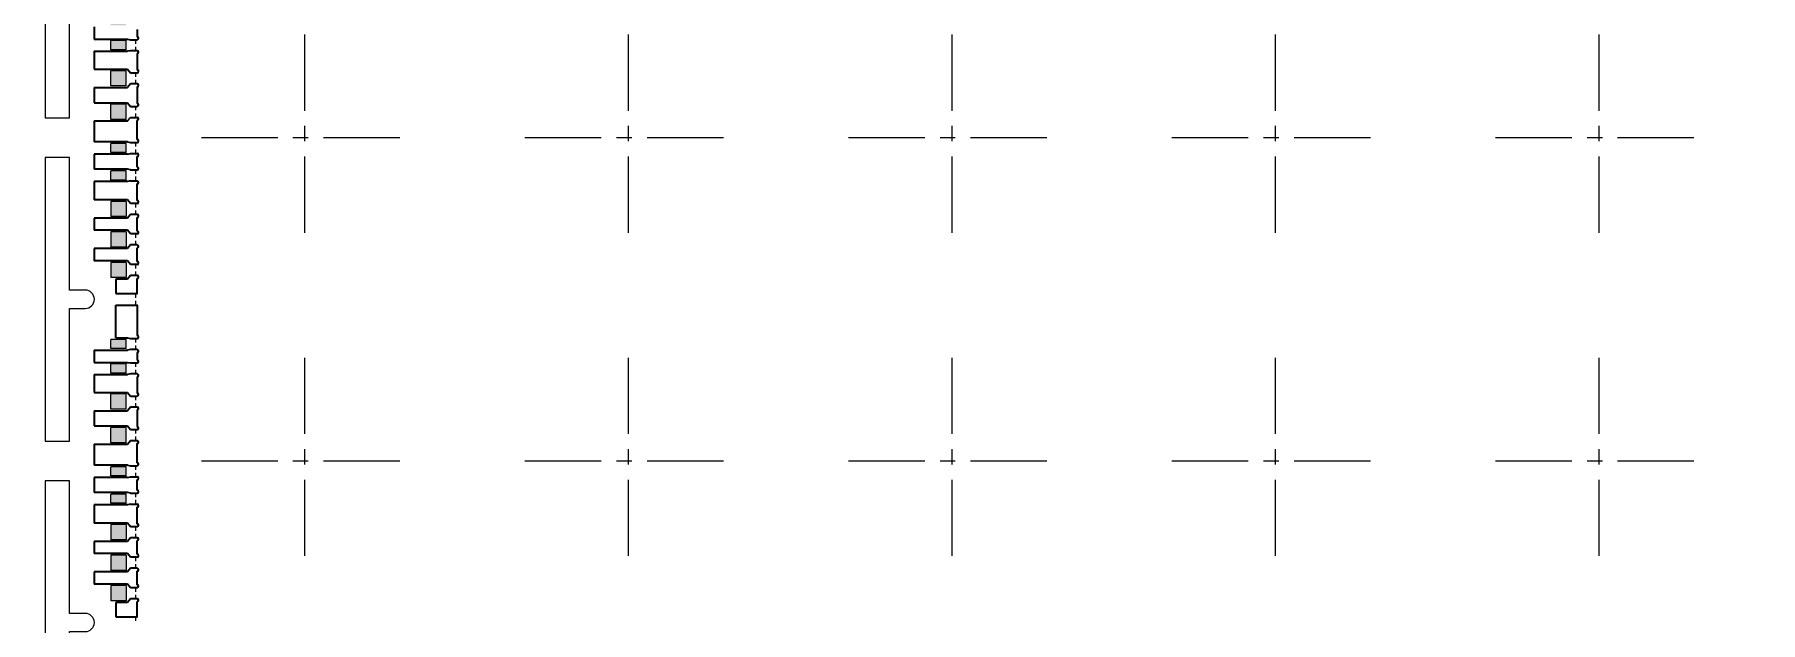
# Model space of a CAD drawing. Header units: millimetres. Extents: x 4026 to 4299, y 1527 to 1783.
# Drawn here: x 4096.17 to 4124.44, y 1729.42 to 1739.06 of the extents above; entities that cross this region are included whole.
import ezdxf

# ---------------------------------------------------------------- set-up
doc = ezdxf.new("R2010")
doc.units = ezdxf.units.MM
doc.linetypes.add('CENTER', pattern=[2, 1.25, -0.25, 0.25, -0.25])
doc.linetypes.add('HIDDEN', pattern=[0.375, 0.25, -0.125])
for name, color, linetype in [('1', 7, 'Continuous'), ('1D', 4, 'Continuous'), ('中心线', 1, 'CENTER')]:
    doc.layers.add(name, color=color, linetype=linetype)
doc.layers.add('AM_8', color=3, linetype='Continuous', lineweight=15)
doc.layers.add('标注线', color=3, linetype='Continuous', lineweight=18)
doc.styles.get("Standard").update_dxf_attribs({"font": ''})
doc.styles.get('Standard').set_extended_font_data('SimSun')
doc.dimstyles.new('ISO-25', dxfattribs={"dimtxt": 0.1, "dimasz": 0.08, "dimexe": 0.015, "dimexo": 0.015, "dimgap": 0.02, "dimtad": 0, "dimzin": 1, "dimdsep": 46, "dimtxsty": 'Standard', "dimcen": 0.1, "dimadec": 0, "dimazin": 0, "dimtfac": 1, "dimtmove": 0, "dimatfit": 3, "dimfxl": 1, "dimarcsym": 0})

# ---------------------------------------------------------------- blocks, each defined once
blk = doc.blocks.new('*D84')
at = {"layer": 'Defpoints', "color": 0}
for p in [(4129.593, 1745.709), (4094.843, 1673.221), (4096.641, 1661.293)]:
    blk.add_point(p, dxfattribs=at)
at = {"layer": '标注线', "color": 0, "lineweight": 5}
for p, q in [((4094.843, 1673.206), (4094.843, 1665.293)), ((4094.843, 1665.293), (4096.641, 1663.293)), ((4096.641, 1663.293), (4096.641, 1661.293))]:
    blk.add_line(p, q, dxfattribs=at)
at = {"layer": '标注线', "color": 0, "lineweight": 5, "insert": (4096.641, 1658.896), "char_height": 1.15, "attachment_point": 5, "rotation": 90}
blk.add_mtext('34.750', dxfattribs=at)

msp = doc.modelspace()

# ---------------------------------------------------------------- hatches: boundary and pattern name
at = {"layer": 'AM_8', "linetype": 'ByBlock'}
h = msp.add_hatch(dxfattribs=at)
h.set_pattern_fill('GLASS', color=3, scale=0.002)
h.set_pattern_definition([(236.3099, (0.03048, 58.33556), (-0.050800067793, -0.101599977535), [0.018316194, -0.1648457968]), (236.3099, (0.031496, 58.332512), (-0.050800067793, -0.101599977535), [0.0109897164, -0.1721722744]), (236.3099, (0.0254, 58.332512), (-0.050800067793, -0.101599977535), [0.0109897164, -0.1721722744])])
h.paths.add_polyline_path([(4097.4181, 1738.2189), (4097.4181, 1738.4689), (4097.6681, 1738.4689), (4097.6681, 1738.2189)])
h.paths.add_polyline_path([(4097.4181, 1737.6689), (4097.4181, 1737.9189), (4097.6681, 1737.9189), (4097.6681, 1737.6689)])
h.paths.add_polyline_path([(4097.4181, 1736.3264), (4097.4181, 1736.0764), (4097.6681, 1736.0764), (4097.6681, 1736.3264)])
h.paths.add_polyline_path([(4097.4181, 1735.8264), (4097.4181, 1735.5764), (4097.6681, 1735.5764), (4097.6681, 1735.8264)])
h.paths.add_polyline_path([(4097.4181, 1735.3264), (4097.4181, 1735.0764), (4097.6681, 1735.0764), (4097.6681, 1735.3264)])
h.paths.add_polyline_path([(4097.4181, 1739.2114), (4097.4181, 1739.3614), (4097.6681, 1739.3614), (4097.6681, 1739.2114)])
h.paths.add_polyline_path([(4097.4181, 1738.8114), (4097.4181, 1738.9614), (4097.6681, 1738.9614), (4097.6681, 1738.8114)])
h.paths.add_polyline_path([(4097.4181, 1736.6764), (4097.4181, 1736.8264), (4097.6681, 1736.8264), (4097.6681, 1736.6764)])
h.paths.add_polyline_path([(4097.4181, 1737.1264), (4097.4181, 1737.2764), (4097.6681, 1737.2764), (4097.6681, 1737.1264)])
h = msp.add_hatch(dxfattribs=at)
h.set_pattern_fill('GLASS', color=3, scale=0.002)
h.set_pattern_definition([(236.3099, (0.03048, 53.03556), (-0.050800067793, -0.101599977535), [0.018316194, -0.1648457968]), (236.3099, (0.031496, 53.032512), (-0.050800067793, -0.101599977535), [0.0109897164, -0.1721722744]), (236.3099, (0.0254, 53.032512), (-0.050800067793, -0.101599977535), [0.0109897164, -0.1721722744])])
h.paths.add_polyline_path([(4097.4181, 1732.9189), (4097.4181, 1733.1689), (4097.6681, 1733.1689), (4097.6681, 1732.9189)])
h.paths.add_polyline_path([(4097.4181, 1732.3689), (4097.4181, 1732.6189), (4097.6681, 1732.6189), (4097.6681, 1732.3689)])
h.paths.add_polyline_path([(4097.4181, 1731.0264), (4097.4181, 1730.7764), (4097.6681, 1730.7764), (4097.6681, 1731.0264)])
h.paths.add_polyline_path([(4097.4181, 1730.5264), (4097.4181, 1730.2764), (4097.6681, 1730.2764), (4097.6681, 1730.5264)])
h.paths.add_polyline_path([(4097.4181, 1730.0264), (4097.4181, 1729.7764), (4097.6681, 1729.7764), (4097.6681, 1730.0264)])
h.paths.add_polyline_path([(4097.4181, 1733.9114), (4097.4181, 1734.0614), (4097.6681, 1734.0614), (4097.6681, 1733.9114)])
h.paths.add_polyline_path([(4097.4181, 1733.5114), (4097.4181, 1733.6614), (4097.6681, 1733.6614), (4097.6681, 1733.5114)])
h.paths.add_polyline_path([(4097.4181, 1731.3764), (4097.4181, 1731.5264), (4097.6681, 1731.5264), (4097.6681, 1731.3764)])
h.paths.add_polyline_path([(4097.4181, 1731.8264), (4097.4181, 1731.9764), (4097.6681, 1731.9764), (4097.6681, 1731.8264)])

# ---------------------------------------------------------------- linework, layer by layer
at = {"color": 0}
for p, q in [((4097.1431, 1739.1864, 0.0291), (4097.1431, 1738.9864, 0.0291)), ((4097.1431, 1738.9864, 0.0291), (4097.6931, 1738.9864, 0.0291)), ((4097.6931, 1738.9864, 0.0291), (4097.7431, 1738.9764, 0.0291)), ((4097.7431, 1738.9764, 0.0291), (4097.8481, 1738.9764, 0.0291)), ((4097.1431, 1738.7864, 0.0291), (4097.1431, 1738.4939, 0.0291)), ((4097.1431, 1738.7864, 0.0291), (4097.6931, 1738.7864, 0.0291)), ((4097.7431, 1738.7964, 0.0291), (4097.6931, 1738.7864, 0.0291)), ((4097.8481, 1738.7964, 0.0291), (4097.7431, 1738.7964, 0.0291)), ((4097.1431, 1738.4939, 0.0291), (4097.6931, 1738.4939, 0.0291)), ((4097.6931, 1738.4939, 0.0291), (4097.7431, 1738.4339, 0.0291)), ((4097.7431, 1738.4339, 0.0291), (4097.8481, 1738.4339, 0.0291)), ((4097.1431, 1738.1939, 0.0291), (4097.1431, 1737.9439, 0.0291)), ((4097.1431, 1738.1939, 0.0291), (4097.6931, 1738.1939, 0.0291)), ((4097.7431, 1738.2539, 0.0291), (4097.6931, 1738.1939, 0.0291)), ((4097.8481, 1738.2539, 0.0291), (4097.7431, 1738.2539, 0.0291)), ((4097.1431, 1737.9439, 0.0291), (4097.6931, 1737.9439, 0.0291)), ((4097.6931, 1737.9439, 0.0291), (4097.7431, 1737.8839, 0.0291)), ((4097.7431, 1737.8839, 0.0291), (4097.8481, 1737.8839, 0.0291)), ((4097.1431, 1737.6439, 0.0291), (4097.1431, 1737.3014, 0.0291)), ((4097.1431, 1737.6439, 0.0291), (4097.6931, 1737.6439, 0.0291)), ((4097.6931, 1737.6439, 0.0291), (4097.7431, 1737.7039, 0.0291)), ((4097.7431, 1737.7039, 0.0291), (4097.8481, 1737.7039, 0.0291)), ((4097.6931, 1737.3014, 0.0291), (4097.7431, 1737.2914, 0.0291)), ((4097.7431, 1737.2914, 0.0291), (4097.8481, 1737.2914, 0.0291)), ((4097.1431, 1737.1014, 0.0291), (4097.1431, 1736.8514, 0.0291)), ((4097.6931, 1737.1014, 0.0291), (4097.7431, 1737.1114, 0.0291)), ((4097.7431, 1737.1114, 0.0291), (4097.8481, 1737.1114, 0.0291)), ((4097.1431, 1736.6514, 0.0291), (4097.1431, 1736.3514, 0.0291)), ((4097.7431, 1736.8414, 0.0291), (4097.6931, 1736.8514, 0.0291)), ((4097.7431, 1736.6614, 0.0291), (4097.6931, 1736.6514, 0.0291)), ((4097.7431, 1736.8414, 0.0291), (4097.8481, 1736.8414, 0.0291)), ((4097.7431, 1736.6614, 0.0291), (4097.8481, 1736.6614, 0.0291)), ((4097.7431, 1736.2914, 0.0291), (4097.6931, 1736.3514, 0.0291)), ((4097.7431, 1736.1114, 0.0291), (4097.6931, 1736.0514, 0.0291)), ((4097.8481, 1736.2914, 0.0291), (4097.7431, 1736.2914, 0.0291)), ((4097.8481, 1736.1114, 0.0291), (4097.7431, 1736.1114, 0.0291)), ((4097.1431, 1736.0514, 0.0291), (4097.1431, 1735.8514, 0.0291)), ((4097.7431, 1735.7914, 0.0291), (4097.6931, 1735.8514, 0.0291)), ((4097.1431, 1735.5514, 0.0291), (4097.1431, 1735.3514, 0.0291)), ((4097.7431, 1735.6114, 0.0291), (4097.6931, 1735.5514, 0.0291)), ((4097.8481, 1735.7914, 0.0291), (4097.7431, 1735.7914, 0.0291)), ((4097.8481, 1735.6114, 0.0291), (4097.7431, 1735.6114, 0.0291)), ((4097.7431, 1735.2914, 0.0291), (4097.6931, 1735.3514, 0.0291)), ((4097.8481, 1735.2914, 0.0291), (4097.7431, 1735.2914, 0.0291)), ((4097.4981, 1735.0514, 0.0291), (4097.4981, 1734.8164, 0.0291)), ((4097.7431, 1735.1114, 0.0291), (4097.6931, 1735.0514, 0.0291)), ((4097.8481, 1735.1114, 0.0291), (4097.7431, 1735.1114, 0.0291)), ((4097.4981, 1734.0864, 0.0291), (4097.4981, 1734.6264, 0.0291)), ((4097.1431, 1733.8864, 0.0291), (4097.1431, 1733.6864, 0.0291)), ((4097.1431, 1733.8864, 0.0291), (4097.6931, 1733.8864, 0.0291)), ((4097.4981, 1734.0864, 0.0291), (4097.6931, 1734.0864, 0.0291)), ((4097.6931, 1734.0864, 0.0291), (4097.7431, 1734.0764, 0.0291)), ((4097.7431, 1733.8964, 0.0291), (4097.6931, 1733.8864, 0.0291)), ((4097.7431, 1734.0764, 0.0291), (4097.8481, 1734.0764, 0.0291)), ((4097.8481, 1733.8964, 0.0291), (4097.7431, 1733.8964, 0.0291)), ((4097.1431, 1733.6864, 0.0291), (4097.6931, 1733.6864, 0.0291)), ((4097.6931, 1733.6864, 0.0291), (4097.7431, 1733.6764, 0.0291)), ((4097.7431, 1733.6764, 0.0291), (4097.8481, 1733.6764, 0.0291)), ((4097.1431, 1733.4864, 0.0291), (4097.1431, 1733.1939, 0.0291)), ((4097.1431, 1733.4864, 0.0291), (4097.6931, 1733.4864, 0.0291)), ((4097.7431, 1733.4964, 0.0291), (4097.6931, 1733.4864, 0.0291)), ((4097.8481, 1733.4964, 0.0291), (4097.7431, 1733.4964, 0.0291)), ((4097.1431, 1733.1939, 0.0291), (4097.6931, 1733.1939, 0.0291)), ((4097.6931, 1733.1939, 0.0291), (4097.7431, 1733.1339, 0.0291)), ((4097.7431, 1733.1339, 0.0291), (4097.8481, 1733.1339, 0.0291)), ((4097.1431, 1732.8939, 0.0291), (4097.1431, 1732.6439, 0.0291)), ((4097.1431, 1732.8939, 0.0291), (4097.6931, 1732.8939, 0.0291)), ((4097.7431, 1732.9539, 0.0291), (4097.6931, 1732.8939, 0.0291)), ((4097.8481, 1732.9539, 0.0291), (4097.7431, 1732.9539, 0.0291)), ((4097.1431, 1732.6439, 0.0291), (4097.6931, 1732.6439, 0.0291)), ((4097.6931, 1732.6439, 0.0291), (4097.7431, 1732.5839, 0.0291)), ((4097.7431, 1732.5839, 0.0291), (4097.8481, 1732.5839, 0.0291)), ((4097.1431, 1732.3439, 0.0291), (4097.1431, 1732.0014, 0.0291)), ((4097.1431, 1732.3439, 0.0291), (4097.6931, 1732.3439, 0.0291)), ((4097.6931, 1732.3439, 0.0291), (4097.7431, 1732.4039, 0.0291)), ((4097.7431, 1732.4039, 0.0291), (4097.8481, 1732.4039, 0.0291)), ((4097.6931, 1732.0014, 0.0291), (4097.7431, 1731.9914, 0.0291)), ((4097.7431, 1731.9914, 0.0291), (4097.8481, 1731.9914, 0.0291)), ((4097.1431, 1731.8014, 0.0291), (4097.1431, 1731.5514, 0.0291)), ((4097.6931, 1731.8014, 0.0291), (4097.7431, 1731.8114, 0.0291)), ((4097.7431, 1731.8114, 0.0291), (4097.8481, 1731.8114, 0.0291)), ((4097.1431, 1731.3514, 0.0291), (4097.1431, 1731.0514, 0.0291)), ((4097.7431, 1731.5414, 0.0291), (4097.6931, 1731.5514, 0.0291)), ((4097.7431, 1731.3614, 0.0291), (4097.6931, 1731.3514, 0.0291)), ((4097.7431, 1731.5414, 0.0291), (4097.8481, 1731.5414, 0.0291)), ((4097.7431, 1731.3614, 0.0291), (4097.8481, 1731.3614, 0.0291)), ((4097.7431, 1730.9914, 0.0291), (4097.6931, 1731.0514, 0.0291)), ((4097.1431, 1730.7514, 0.0291), (4097.1431, 1730.5514, 0.0291)), ((4097.7431, 1730.8114, 0.0291), (4097.6931, 1730.7514, 0.0291)), ((4097.8481, 1730.9914, 0.0291), (4097.7431, 1730.9914, 0.0291)), ((4097.8481, 1730.8114, 0.0291), (4097.7431, 1730.8114, 0.0291)), ((4097.7431, 1730.4914, 0.0291), (4097.6931, 1730.5514, 0.0291)), ((4097.8481, 1730.4914, 0.0291), (4097.7431, 1730.4914, 0.0291)), ((4097.1431, 1730.2514, 0.0291), (4097.1431, 1730.0514, 0.0291)), ((4097.7431, 1730.3114, 0.0291), (4097.6931, 1730.2514, 0.0291)), ((4097.8481, 1730.3114, 0.0291), (4097.7431, 1730.3114, 0.0291)), ((4097.7431, 1729.9914, 0.0291), (4097.6931, 1730.0514, 0.0291)), ((4097.8481, 1729.9914, 0.0291), (4097.7431, 1729.9914, 0.0291)), ((4097.4981, 1729.7514, 0.0291), (4097.4981, 1729.5164, 0.0291)), ((4097.7431, 1729.8114, 0.0291), (4097.6931, 1729.7514, 0.0291)), ((4097.8481, 1729.8114, 0.0291), (4097.7431, 1729.8114, 0.0291))]:
    msp.add_line(p, q, dxfattribs=at)
for p, q in [((4097.6931, 1737.3014, 0.0291), (4097.1431, 1737.3014, 0.0291)), ((4097.6931, 1737.1014, 0.0291), (4097.1431, 1737.1014, 0.0291)), ((4097.6931, 1736.8514, 0.0291), (4097.1431, 1736.8514, 0.0291)), ((4097.6931, 1736.6514, 0.0291), (4097.1431, 1736.6514, 0.0291)), ((4097.6931, 1736.3514, 0.0291), (4097.1431, 1736.3514, 0.0291)), ((4097.6931, 1736.0514, 0.0291), (4097.1431, 1736.0514, 0.0291)), ((4097.6931, 1735.8514, 0.0291), (4097.1431, 1735.8514, 0.0291)), ((4097.6931, 1735.5514, 0.0291), (4097.1431, 1735.5514, 0.0291)), ((4097.6931, 1735.3514, 0.0291), (4097.1431, 1735.3514, 0.0291)), ((4097.6931, 1735.0514, 0.0291), (4097.4981, 1735.0514, 0.0291)), ((4097.6931, 1732.0014, 0.0291), (4097.1431, 1732.0014, 0.0291)), ((4097.6931, 1731.8014, 0.0291), (4097.1431, 1731.8014, 0.0291)), ((4097.6931, 1731.5514, 0.0291), (4097.1431, 1731.5514, 0.0291)), ((4097.6931, 1731.3514, 0.0291), (4097.1431, 1731.3514, 0.0291)), ((4097.6931, 1731.0514, 0.0291), (4097.1431, 1731.0514, 0.0291)), ((4097.6931, 1730.7514, 0.0291), (4097.1431, 1730.7514, 0.0291)), ((4097.6931, 1730.5514, 0.0291), (4097.1431, 1730.5514, 0.0291)), ((4097.6931, 1730.2514, 0.0291), (4097.1431, 1730.2514, 0.0291)), ((4097.6931, 1730.0514, 0.0291), (4097.1431, 1730.0514, 0.0291)), ((4097.6931, 1729.7514, 0.0291), (4097.4981, 1729.7514, 0.0291))]:
    msp.add_line(p, q)
at = {"color": 0, "elevation": 0.0291}
for points in [[(4097.8481, 1739.1464), (4097.8481, 1739.0264)], [(4097.8481, 1738.7464), (4097.8481, 1738.4839)], [(4097.8481, 1738.2039), (4097.8481, 1737.9339)], [(4097.8481, 1737.3414), (4097.8481, 1737.6539)], [(4097.8481, 1736.8914), (4097.8481, 1737.0614)], [(4097.8481, 1736.3414), (4097.8481, 1736.6114)], [(4097.8481, 1735.8414), (4097.8481, 1736.0614)], [(4097.8481, 1735.3414), (4097.8481, 1735.5614)], [(4097.4981, 1734.8164), (4097.8481, 1734.8164), (4097.8481, 1735.0614)], [(4097.4981, 1734.6264), (4097.8481, 1734.6264), (4097.8481, 1734.1264)], [(4097.8481, 1733.8464), (4097.8481, 1733.7264)], [(4097.8481, 1733.4464), (4097.8481, 1733.1839)], [(4097.8481, 1732.9039), (4097.8481, 1732.6339)], [(4097.8481, 1732.0414), (4097.8481, 1732.3539)], [(4097.8481, 1731.5914), (4097.8481, 1731.7614)], [(4097.8481, 1731.0414), (4097.8481, 1731.3114)], [(4097.8481, 1730.5414), (4097.8481, 1730.7614)], [(4097.8481, 1730.0414), (4097.8481, 1730.2614)], [(4097.4981, 1729.5164), (4097.8481, 1729.5164), (4097.8481, 1729.7614)]]:
    msp.add_lwpolyline(points, dxfattribs=at)
for centre in [(4097.8481, 1739.0014, 0.0291), (4097.8481, 1738.7714, 0.0291), (4097.8481, 1738.4589, 0.0291), (4097.8481, 1738.2289, 0.0291), (4097.8481, 1737.9089, 0.0291), (4097.8481, 1737.6789, 0.0291), (4097.8481, 1737.3164, 0.0291), (4097.8481, 1737.0864, 0.0291), (4097.8481, 1736.8664, 0.0291), (4097.8481, 1736.6364, 0.0291), (4097.8481, 1736.3164, 0.0291), (4097.8481, 1736.0864, 0.0291), (4097.8481, 1735.8164, 0.0291), (4097.8481, 1735.5864, 0.0291), (4097.8481, 1735.3164, 0.0291), (4097.8481, 1735.0864, 0.0291), (4097.8481, 1734.1014, 0.0291), (4097.8481, 1733.8714, 0.0291), (4097.8481, 1733.7014, 0.0291), (4097.8481, 1733.4714, 0.0291), (4097.8481, 1733.1589, 0.0291), (4097.8481, 1732.9289, 0.0291), (4097.8481, 1732.6089, 0.0291), (4097.8481, 1732.3789, 0.0291), (4097.8481, 1732.0164, 0.0291), (4097.8481, 1731.7864, 0.0291), (4097.8481, 1731.5664, 0.0291), (4097.8481, 1731.3364, 0.0291), (4097.8481, 1731.0164, 0.0291), (4097.8481, 1730.7864, 0.0291), (4097.8481, 1730.5164, 0.0291), (4097.8481, 1730.2864, 0.0291), (4097.8481, 1730.0164, 0.0291), (4097.8481, 1729.7864, 0.0291)]:
    msp.add_arc(centre, 0.025, 270, 90)
at = {"layer": '1', "lineweight": 5, "elevation": 0.0291}
for points in [[(4096.7431, 1740.8214), (4096.3431, 1740.8214), (4096.3431, 1737.6964), (4096.7431, 1737.6964), (4096.7431, 1739.8714), (4096.9981, 1739.8714, 1), (4096.9981, 1740.1714), (4096.7431, 1740.1714)], [(4096.9981, 1734.5714, 1), (4096.9981, 1734.8714), (4096.7431, 1734.8714), (4096.7431, 1737.0464), (4096.3431, 1737.0464), (4096.3431, 1732.3964), (4096.7431, 1732.3964), (4096.7431, 1734.5714)], [(4096.9981, 1729.2714, 1), (4096.9981, 1729.5714), (4096.7431, 1729.5714), (4096.7431, 1731.7464), (4096.3431, 1731.7464), (4096.3431, 1727.0964), (4096.7431, 1727.0964), (4096.7431, 1729.2714)]]:
    msp.add_lwpolyline(points, format="xyb", close=True, dxfattribs=at)
at = {"layer": '1D', "linetype": 'HIDDEN', "lineweight": 5, "ltscale": 0.15, "elevation": 0.0291}
for points in [[(4097.8231, 1738.9764), (4097.8231, 1738.9114)], [(4097.8231, 1738.8614), (4097.8231, 1738.7964)], [(4097.8231, 1738.4339), (4097.8231, 1738.3689)], [(4097.8231, 1738.3189), (4097.8231, 1738.2539)], [(4097.8231, 1737.8839), (4097.8231, 1737.8189)], [(4097.8231, 1737.7689), (4097.8231, 1737.7039)], [(4097.8231, 1737.2914), (4097.8231, 1737.2264)], [(4097.8231, 1737.1764), (4097.8231, 1737.1114)], [(4097.8231, 1736.8414), (4097.8231, 1736.7764)], [(4097.8231, 1736.7324), (4097.8231, 1736.6614)], [(4097.8231, 1736.2914), (4097.8231, 1736.2264)], [(4097.8231, 1736.1764), (4097.8231, 1736.1114)], [(4097.8231, 1735.7914), (4097.8231, 1735.7264)], [(4097.8231, 1735.6764), (4097.8231, 1735.6114)], [(4097.8231, 1735.2914), (4097.8231, 1735.2264)], [(4097.8231, 1735.1764), (4097.8231, 1735.1114)], [(4097.8231, 1734.8164), (4097.8231, 1734.7464)], [(4097.8231, 1734.6964), (4097.8231, 1734.6264)], [(4097.8231, 1734.0764), (4097.8231, 1734.0114)], [(4097.8231, 1733.9614), (4097.8231, 1733.8964)], [(4097.8231, 1733.6764), (4097.8231, 1733.6114)], [(4097.8231, 1733.5614), (4097.8231, 1733.4964)], [(4097.8231, 1733.1339), (4097.8231, 1733.0689)], [(4097.8231, 1733.0189), (4097.8231, 1732.9539)], [(4097.8231, 1732.5839), (4097.8231, 1732.5189)], [(4097.8231, 1732.4689), (4097.8231, 1732.4039)], [(4097.8231, 1731.9914), (4097.8231, 1731.9264)], [(4097.8231, 1731.8764), (4097.8231, 1731.8114)], [(4097.8231, 1731.5414), (4097.8231, 1731.4764)], [(4097.8231, 1731.4324), (4097.8231, 1731.3614)], [(4097.8231, 1730.9914), (4097.8231, 1730.9264)], [(4097.8231, 1730.8764), (4097.8231, 1730.8114)], [(4097.8231, 1730.4914), (4097.8231, 1730.4264)], [(4097.8231, 1730.3764), (4097.8231, 1730.3114)], [(4097.8231, 1729.9914), (4097.8231, 1729.9264)], [(4097.8231, 1729.8764), (4097.8231, 1729.8114)], [(4097.8231, 1729.5164), (4097.8231, 1729.4464)]]:
    msp.add_lwpolyline(points, dxfattribs=at)
at = {"layer": 'AM_8', "color": 3, "linetype": 'ByBlock'}
for p, q in [((4097.6681, 1738.9614, 0.0291), (4097.4181, 1738.9614, 0.0291)), ((4097.4181, 1738.8114, 0.0291), (4097.4181, 1738.9614, 0.0291)), ((4097.6681, 1738.8114, 0.0291), (4097.6681, 1738.9614, 0.0291)), ((4097.6681, 1738.8114, 0.0291), (4097.4181, 1738.8114, 0.0291)), ((4097.6681, 1738.4689, 0.0291), (4097.4181, 1738.4689, 0.0291)), ((4097.4181, 1738.2189, 0.0291), (4097.4181, 1738.4689, 0.0291)), ((4097.6681, 1738.2189, 0.0291), (4097.6681, 1738.4689, 0.0291)), ((4097.6681, 1738.2189, 0.0291), (4097.4181, 1738.2189, 0.0291)), ((4097.6681, 1737.9189, 0.0291), (4097.4181, 1737.9189, 0.0291)), ((4097.4181, 1737.6689, 0.0291), (4097.4181, 1737.9189, 0.0291)), ((4097.6681, 1737.6689, 0.0291), (4097.6681, 1737.9189, 0.0291)), ((4097.6681, 1737.6689, 0.0291), (4097.4181, 1737.6689, 0.0291)), ((4097.6681, 1737.2764, 0.0291), (4097.4181, 1737.2764, 0.0291)), ((4097.4181, 1737.1264, 0.0291), (4097.4181, 1737.2764, 0.0291)), ((4097.6681, 1737.1264, 0.0291), (4097.6681, 1737.2764, 0.0291)), ((4097.6681, 1737.1264, 0.0291), (4097.4181, 1737.1264, 0.0291)), ((4097.6681, 1736.8264, 0.0291), (4097.4181, 1736.8264, 0.0291)), ((4097.4181, 1736.6764, 0.0291), (4097.4181, 1736.8264, 0.0291)), ((4097.6681, 1736.6764, 0.0291), (4097.4181, 1736.6764, 0.0291)), ((4097.6681, 1736.6764, 0.0291), (4097.6681, 1736.8264, 0.0291)), ((4097.6681, 1736.3264, 0.0291), (4097.4181, 1736.3264, 0.0291)), ((4097.4181, 1736.3264, 0.0291), (4097.4181, 1736.0764, 0.0291)), ((4097.6681, 1736.3264, 0.0291), (4097.6681, 1736.0764, 0.0291)), ((4097.6681, 1736.0764, 0.0291), (4097.4181, 1736.0764, 0.0291)), ((4097.6681, 1735.8264, 0.0291), (4097.4181, 1735.8264, 0.0291)), ((4097.4181, 1735.8264, 0.0291), (4097.4181, 1735.5764, 0.0291)), ((4097.6681, 1735.8264, 0.0291), (4097.6681, 1735.5764, 0.0291)), ((4097.6681, 1735.5764, 0.0291), (4097.4181, 1735.5764, 0.0291)), ((4097.6681, 1735.3264, 0.0291), (4097.4181, 1735.3264, 0.0291)), ((4097.4181, 1735.3264, 0.0291), (4097.4181, 1735.0764, 0.0291)), ((4097.6681, 1735.3264, 0.0291), (4097.6681, 1735.0764, 0.0291)), ((4097.6681, 1735.0764, 0.0291), (4097.4181, 1735.0764, 0.0291)), ((4097.6681, 1734.0614, 0.0291), (4097.4181, 1734.0614, 0.0291)), ((4097.4181, 1733.9114, 0.0291), (4097.4181, 1734.0614, 0.0291)), ((4097.6681, 1733.9114, 0.0291), (4097.4181, 1733.9114, 0.0291)), ((4097.6681, 1733.9114, 0.0291), (4097.6681, 1734.0614, 0.0291)), ((4097.6681, 1733.6614, 0.0291), (4097.4181, 1733.6614, 0.0291)), ((4097.4181, 1733.5114, 0.0291), (4097.4181, 1733.6614, 0.0291)), ((4097.6681, 1733.5114, 0.0291), (4097.6681, 1733.6614, 0.0291)), ((4097.6681, 1733.5114, 0.0291), (4097.4181, 1733.5114, 0.0291)), ((4097.6681, 1733.1689, 0.0291), (4097.4181, 1733.1689, 0.0291)), ((4097.4181, 1732.9189, 0.0291), (4097.4181, 1733.1689, 0.0291)), ((4097.6681, 1732.9189, 0.0291), (4097.6681, 1733.1689, 0.0291)), ((4097.6681, 1732.9189, 0.0291), (4097.4181, 1732.9189, 0.0291)), ((4097.6681, 1732.6189, 0.0291), (4097.4181, 1732.6189, 0.0291)), ((4097.4181, 1732.3689, 0.0291), (4097.4181, 1732.6189, 0.0291)), ((4097.6681, 1732.3689, 0.0291), (4097.6681, 1732.6189, 0.0291)), ((4097.6681, 1732.3689, 0.0291), (4097.4181, 1732.3689, 0.0291)), ((4097.6681, 1731.9764, 0.0291), (4097.4181, 1731.9764, 0.0291)), ((4097.4181, 1731.8264, 0.0291), (4097.4181, 1731.9764, 0.0291)), ((4097.6681, 1731.8264, 0.0291), (4097.6681, 1731.9764, 0.0291)), ((4097.6681, 1731.8264, 0.0291), (4097.4181, 1731.8264, 0.0291)), ((4097.6681, 1731.5264, 0.0291), (4097.4181, 1731.5264, 0.0291)), ((4097.4181, 1731.3764, 0.0291), (4097.4181, 1731.5264, 0.0291)), ((4097.6681, 1731.3764, 0.0291), (4097.4181, 1731.3764, 0.0291)), ((4097.6681, 1731.3764, 0.0291), (4097.6681, 1731.5264, 0.0291)), ((4097.6681, 1731.0264, 0.0291), (4097.4181, 1731.0264, 0.0291)), ((4097.4181, 1731.0264, 0.0291), (4097.4181, 1730.7764, 0.0291)), ((4097.6681, 1731.0264, 0.0291), (4097.6681, 1730.7764, 0.0291)), ((4097.6681, 1730.7764, 0.0291), (4097.4181, 1730.7764, 0.0291)), ((4097.6681, 1730.5264, 0.0291), (4097.4181, 1730.5264, 0.0291)), ((4097.4181, 1730.5264, 0.0291), (4097.4181, 1730.2764, 0.0291)), ((4097.6681, 1730.5264, 0.0291), (4097.6681, 1730.2764, 0.0291)), ((4097.6681, 1730.2764, 0.0291), (4097.4181, 1730.2764, 0.0291)), ((4097.6681, 1730.0264, 0.0291), (4097.4181, 1730.0264, 0.0291)), ((4097.4181, 1730.0264, 0.0291), (4097.4181, 1729.7764, 0.0291)), ((4097.6681, 1730.0264, 0.0291), (4097.6681, 1729.7764, 0.0291)), ((4097.6681, 1729.7764, 0.0291), (4097.4181, 1729.7764, 0.0291))]:
    msp.add_line(p, q, dxfattribs=at)
at = {"layer": '中心线', "linetype": 'CENTER', "lineweight": 5}
for p, q in [((4100.5931, 1739.0622, 0.0291), (4100.5931, 1735.6807, 0.0291)), ((4105.8931, 1739.0622, 0.0291), (4105.8931, 1735.6807, 0.0291)), ((4111.1931, 1739.0622, 0.0291), (4111.1931, 1735.6807, 0.0291)), ((4116.4931, 1739.0622, 0.0291), (4116.4931, 1735.6807, 0.0291)), ((4121.7931, 1739.0622, 0.0291), (4121.7931, 1735.6807, 0.0291)), ((4098.9024, 1737.3714, 0.0291), (4102.2838, 1737.3714, 0.0291)), ((4104.2024, 1737.3714, 0.0291), (4107.5838, 1737.3714, 0.0291)), ((4109.5024, 1737.3714, 0.0291), (4112.8838, 1737.3714, 0.0291)), ((4114.8024, 1737.3714, 0.0291), (4118.1838, 1737.3714, 0.0291)), ((4120.1024, 1737.3714, 0.0291), (4123.4838, 1737.3714, 0.0291)), ((4100.5931, 1733.7622, 0.0291), (4100.5931, 1730.3807, 0.0291)), ((4105.8931, 1733.7622, 0.0291), (4105.8931, 1730.3807, 0.0291)), ((4111.1931, 1733.7622, 0.0291), (4111.1931, 1730.3807, 0.0291)), ((4116.4931, 1733.7622, 0.0291), (4116.4931, 1730.3807, 0.0291)), ((4121.7931, 1733.7622, 0.0291), (4121.7931, 1730.3807, 0.0291)), ((4098.9024, 1732.0714, 0.0291), (4102.2838, 1732.0714, 0.0291)), ((4104.2024, 1732.0714, 0.0291), (4107.5838, 1732.0714, 0.0291)), ((4109.5024, 1732.0714, 0.0291), (4112.8838, 1732.0714, 0.0291)), ((4114.8024, 1732.0714, 0.0291), (4118.1838, 1732.0714, 0.0291)), ((4120.1024, 1732.0714, 0.0291), (4123.4838, 1732.0714, 0.0291))]:
    msp.add_line(p, q, dxfattribs=at)

# ---------------------------------------------------------------- dimensions: what is measured, and where the dimension line sits
at = {"layer": '标注线', "lineweight": 5}
dim = msp.add_ordinate_dim(feature_location=(4094.8431, 1673.2214), offset=(1.7975, -11.9287), dtype=1, origin=(4129.5931, 1745.7094), dimstyle='ISO-25', override={"dimtxt": 1.15, "dimasz": 1, "dimdec": 3, "dimfxl": 0.0072, "dimlwe": 5, "dimarcsym": 2}, dxfattribs=at)
dim.commit()
dim.dimension.update_dxf_attribs({"geometry": '*D84', "text_midpoint": (4096.6406, 1658.8956)})

doc.saveas('drawing.dxf')
